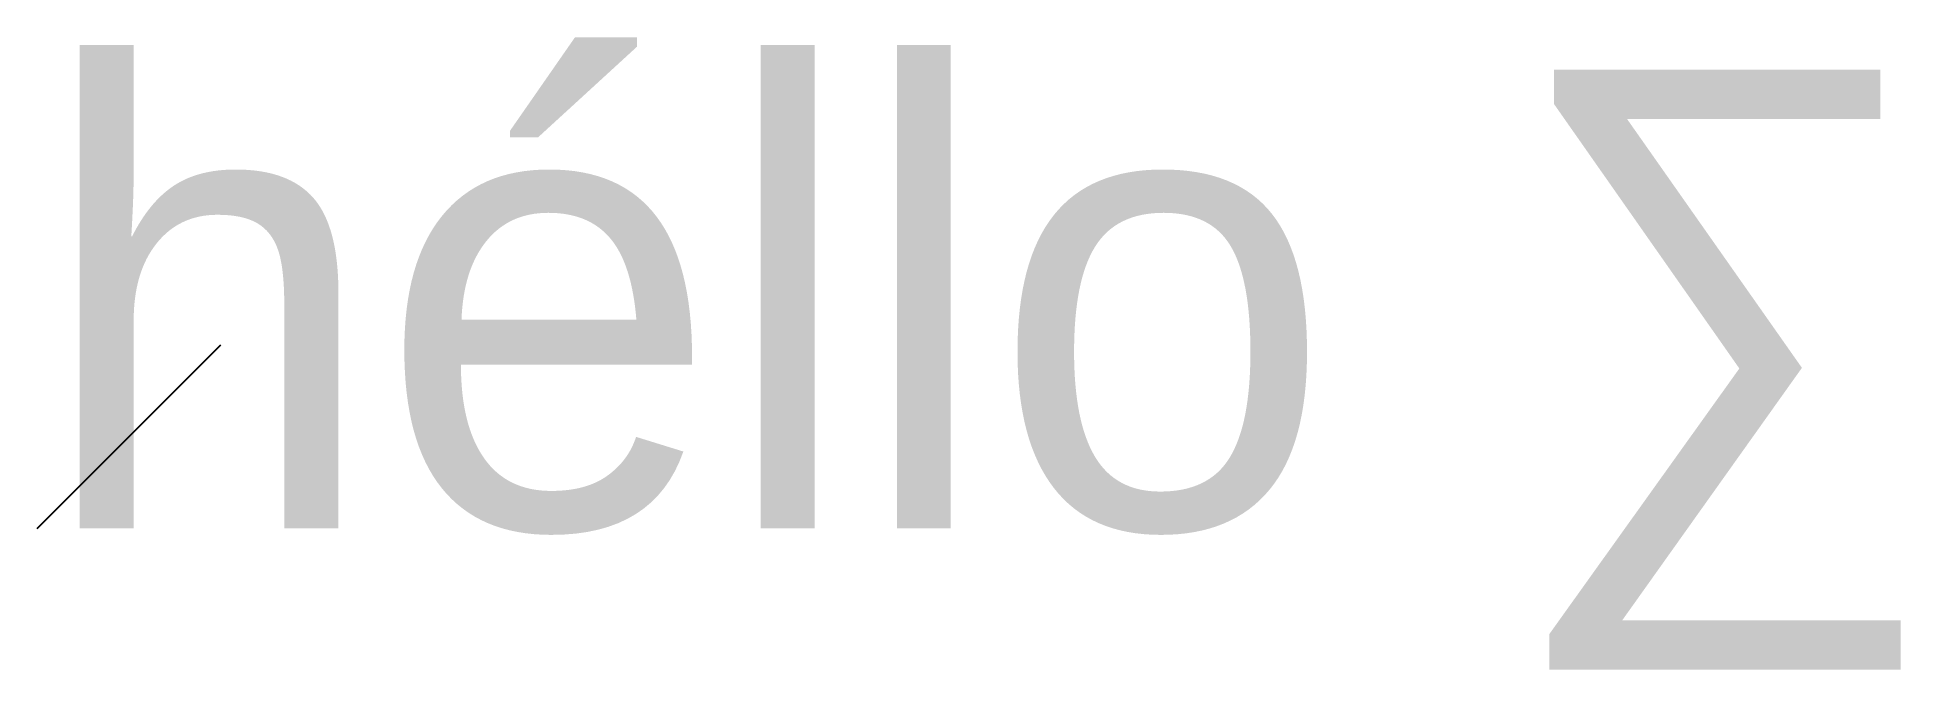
# Model space of a CAD drawing. Header units: metres. Extents: x 0 to 10.2, y -0.8 to 2.7.
import ezdxf

# ---------------------------------------------------------------- set-up
doc = ezdxf.new("R2010")
doc.units = ezdxf.units.M

msp = doc.modelspace()

# ---------------------------------------------------------------- linework, layer by layer
msp.add_line((0, 0), (1, 1))

# ---------------------------------------------------------------- texts
msp.add_text('héllo ∑', height=2.5).set_placement((0, 0))

doc.saveas('drawing.dxf')
